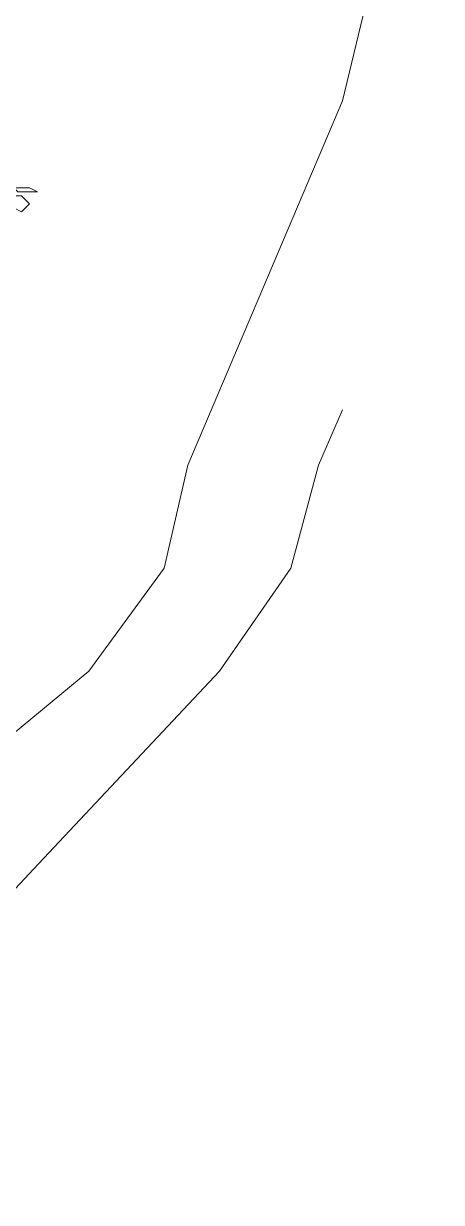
# Model space of a CAD drawing. Header units: millimetres. Extents: x 2576 to 2719, y 1757 to 1977.
# Drawn here: x 2688.01 to 2690.98, y 1823.28 to 1831.69 of the extents above; entities that cross this region are included whole.
import ezdxf

# ---------------------------------------------------------------- set-up
doc = ezdxf.new("R2010")
doc.units = ezdxf.units.MM
doc.layers.add('PDF_0', color=7, linetype='Continuous')
doc.layers.add('PDF_CVL_CUADCON_TIT', color=7, linetype='Continuous')

msp = doc.modelspace()

# ---------------------------------------------------------------- linework, layer by layer
at = {"layer": 'PDF_0', "lineweight": 9}
for points in [[(2687.935, 1830.5156), (2687.9632, 1830.4874), (2688.0197, 1830.4874), (2688.1044, 1830.4874), (2688.0479, 1830.5156), (2687.9915, 1830.5156)], [(2687.9067, 1830.4309), (2687.935, 1830.4591), (2687.9915, 1830.4591), (2688.0479, 1830.4026), (2687.9915, 1830.3462), (2687.935, 1830.3744)]]:
    msp.add_lwpolyline(points, close=True, dxfattribs=at)
at = {"layer": 'PDF_0', "lineweight": 50}
msp.add_arc((2647.284, 1876.2215), 51.8339, 259.66735, 337.6648, dxfattribs=at)
at = {"layer": 'PDF_CVL_CUADCON_TIT', "lineweight": 9}
for points in [[(2687.5114, 1812.8941), (2686.7771, 1818.9091), (2686.3253, 1821.7331), (2686.0994, 1823.6251), (2686.3536, 1824.5853), (2686.7207, 1825.2065), (2687.1725, 1825.9972), (2688.4715, 1827.0704), (2689.0081, 1827.8046), (2689.1775, 1828.5388), (2690.2789, 1831.1369), (2690.4765, 1831.9558), (2690.4765, 1832.1817), (2690.3071, 1832.6053)], [(2688.415, 1812.8941), (2687.6808, 1818.9091), (2687.229, 1821.7048), (2687.0313, 1823.6251), (2687.2572, 1824.557), (2687.6526, 1825.2065), (2688.0762, 1825.6584), (2689.4034, 1827.0704), (2689.9117, 1827.8046), (2690.1094, 1828.5388), (2690.2789, 1828.9342)]]:
    msp.add_lwpolyline(points, dxfattribs=at)

doc.saveas('drawing.dxf')
